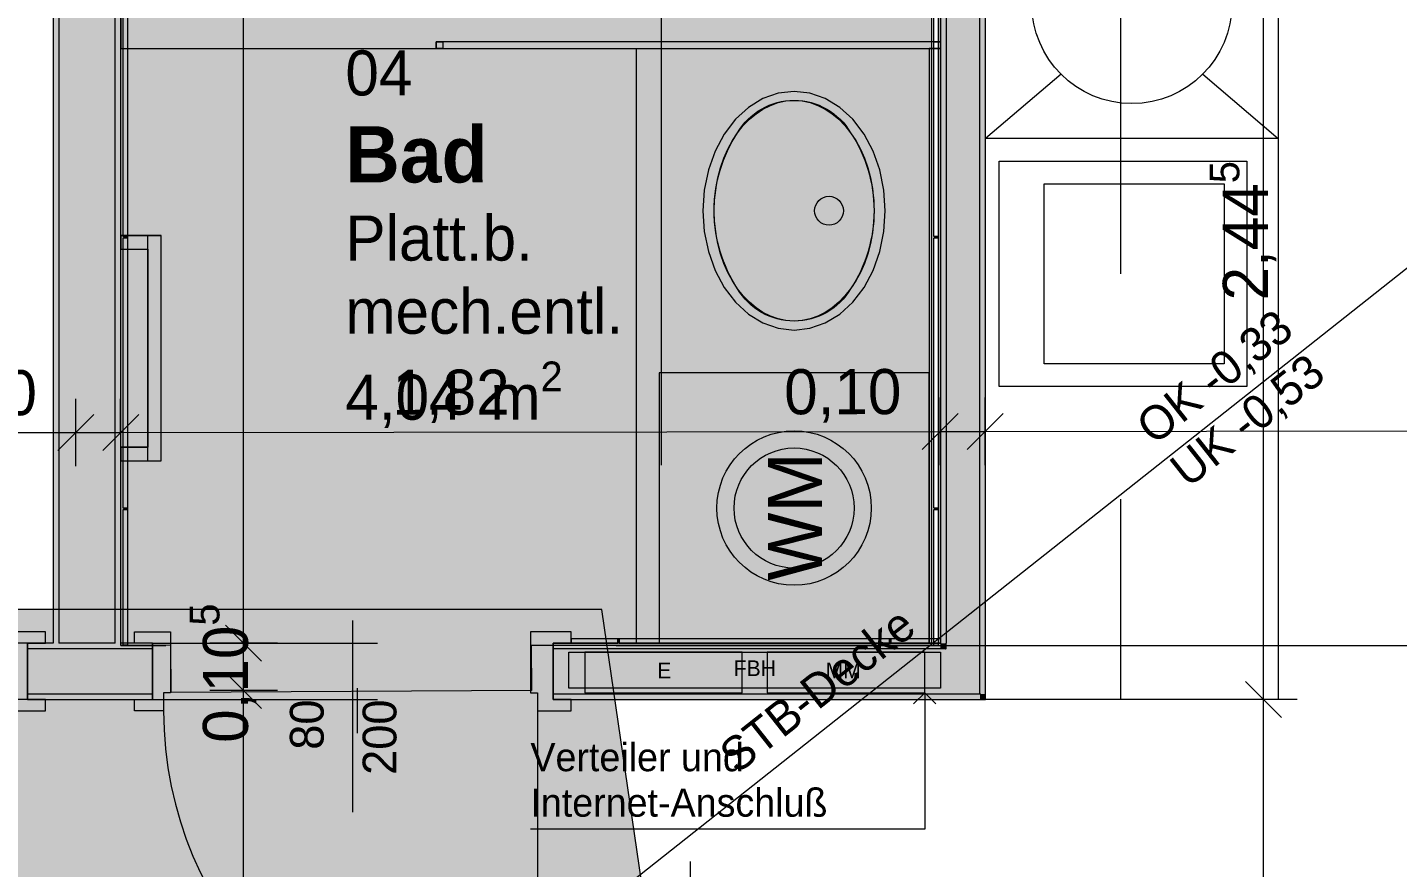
# Model space of a CAD drawing. Header units: metres. Extents: x -3.9 to 83, y -38 to 6.2.
# Drawn here: x 13.593 to 16.635, y -24.493 to -22.628 of the extents above; entities that cross this region are included whole.
import ezdxf

# ---------------------------------------------------------------- set-up
doc = ezdxf.new("R2010")
doc.units = ezdxf.units.M
doc.header["$MEASUREMENT"] = 0
for name, pattern in [('Achse', [0.004, 0.002, -0.001, 0, -0.001]), ('Punkt 1_1', [0.075, 0.025, -0.05]), ('Schnittlinie', [0.006, 0.003, -0.0015, 0, -0.0015]), ('Strichlinie eng', [0.002, 0.0015, -0.0005]), ('Untersicht', [0.001, 0.0005, -0.0005])]:
    doc.linetypes.add(name, pattern=pattern)
for name, color, linetype in [('0._EG PP_2_000 Achsraster', 7, 'Continuous'), ('0._EG PP_2_130 Wand Innen', 7, 'Continuous'), ('0._EG PP_2_210 Decke', 7, 'Continuous'), ('0._EG PP_2_530 Küche', 7, 'Continuous'), ('0._EG PP_2_540 Sanitäreinrichtung', 7, 'Continuous'), ('0._EG PP_2_550 Fliesen', 7, 'Continuous'), ('0._EG PP_2_620 Haustechnik Installation', 7, 'Continuous'), ('0._EG PP_2_630 Elektrische Installation', 7, 'Continuous'), ('0._EG PP_2_810 Raum', 7, 'Continuous'), ('0._EG PP_2_815 Raumbegrenzung', 7, 'Continuous'), ('0._EG PP_2_851 Marker Schnitt', 7, 'Continuous'), ('0._EG PP_2_945 Einreichplan Beschriftung', 7, 'Continuous'), ('0._EG PP_2_950 Polierplan Bemaßung', 7, 'Continuous')]:
    doc.layers.add(name, color=color, linetype=linetype)
doc.styles.add('ERSTELLTER_STIL_10', font='')
doc.styles.add('ERSTELLTER_STIL_2', font='')
doc.styles.add('ERSTELLTER_STIL_5', font='')
doc.styles.get('ERSTELLTER_STIL_10').set_extended_font_data('Eurostile', bold=True)
doc.styles.get('ERSTELLTER_STIL_2').set_extended_font_data('Eurostile')
doc.styles.get('ERSTELLTER_STIL_5').set_extended_font_data('Muli')
doc.linetypes.add('Grenze Bundesland', pattern='A,0,[3,415_260415_PP_VA_1_3 0 EG1.Shx,S=1.5873e-05,R=0,X=0,Y=0],-0.003,0', length=0.003)

msp = doc.modelspace()

# ---------------------------------------------------------------- hatches: boundary and pattern name
at = {"layer": '0._EG PP_2_130 Wand Innen', "linetype": 'Continuous', "lineweight": 13, "true_color": 0xfb02fe}
for points in [[(15.6325, -23.995), (15.6325, -21.675), (15.62, -21.675), (15.62, -23.995)], [(15.72, -24.1075), (15.72, -21.675), (15.7075, -21.675), (15.7075, -24.1044), (15.71, -24.1075)], [(13.65, -22.025), (13.65, -23.995), (13.6625, -23.995), (13.6625, -22.025)], [(13.7875, -22), (13.7875, -23.995), (13.8, -23.995), (13.8, -22)], [(13.5925, -23.995), (13.5925, -24.0075), (13.87, -24.0075), (13.87, -23.995)], [(14.76, -24.0075), (15.62, -24.0075), (15.62, -23.995), (14.76, -23.995)], [(15.62, -23.995), (15.63, -24.0075), (15.6325, -24.0075), (15.6325, -23.995)], [(15.63, -24.0075), (15.62, -23.995), (15.62, -24.0075)], [(13.5925, -24.1075), (13.5925, -24.12), (13.87, -24.12), (13.87, -24.1075)], [(14.76, -24.1075), (14.76, -24.12), (15.7075, -24.12), (15.7075, -24.1075)], [(15.7075, -24.1075), (15.71, -24.1075), (15.7075, -24.1044)], [(15.71, -24.1075), (15.7075, -24.1075), (15.7075, -24.12), (15.72, -24.12)], [(15.72, -24.1075), (15.71, -24.1075), (15.72, -24.12)]]:
    msp.add_hatch(color=6, dxfattribs=at).paths.add_polyline_path(points)
at = {"layer": '0._EG PP_2_130 Wand Innen', "linetype": 'Continuous', "lineweight": 13, "true_color": 0xffaa00}
for points in [[(15.7075, -24.0075), (15.7075, -21.675), (15.6325, -21.675), (15.6325, -24.0075)], [(13.725, -22), (13.6625, -22.0208), (13.6625, -23.995), (13.7875, -23.995), (13.7875, -22)], [(13.5925, -24.1075), (13.87, -24.1075), (13.87, -24.0075), (13.5925, -24.0075)], [(14.76, -24.1075), (15.6325, -24.1075), (15.6325, -24.0106), (15.63, -24.0075), (14.76, -24.0075)], [(15.63, -24.0075), (15.6325, -24.0106), (15.6325, -24.0075)], [(15.6325, -24.0075), (15.6325, -24.0106), (15.7075, -24.1044), (15.7075, -24.0075)], [(15.7075, -24.1044), (15.6325, -24.0106), (15.6325, -24.1075), (15.7075, -24.1075)]]:
    msp.add_hatch(color=40, dxfattribs=at).paths.add_polyline_path(points)
at = {"layer": '0._EG PP_2_130 Wand Innen', "linetype": 'Continuous', "lineweight": 0, "true_color": 0xffffff}
msp.add_hatch(color=7, dxfattribs=at).paths.add_polyline_path([(14.76, -23.995), (13.87, -23.995), (13.87, -24.12), (14.76, -24.12)])
at = {"layer": '0._EG PP_2_210 Decke', "linetype": 'Continuous', "lineweight": 0, "true_color": 0x060c00}
msp.add_hatch(color=98, dxfattribs=at).paths.add_polyline_path([(12.865, -23.92), (9.87, -23.92), (9.87, -26.27), (15.211, -26.27), (14.8684, -23.92)])
at = {"layer": '0._EG PP_2_550 Fliesen', "linetype": 'Continuous', "lineweight": 13, "true_color": 0xe6aba4}
msp.add_hatch(color=21, dxfattribs=at).paths.add_polyline_path([(13.8, -22.525), (13.8, -24), (13.9109, -23.9994), (13.9114, -24.1047), (14.7116, -24.1003), (14.7111, -24), (15.6, -24), (15.6, -22.525)])
at = {"layer": '0._EG PP_2_550 Fliesen', "linetype": 'Continuous', "lineweight": 0, "true_color": 0x3b3b3b}
for points in [[(13.807, -23.092), (13.807, -23.095), (13.815, -23.095), (13.815, -23.092)], [(15.607, -23.0925), (15.607, -23.0955), (15.615, -23.0955), (15.615, -23.0925)], [(13.807, -23.695), (13.807, -23.698), (13.815, -23.698), (13.815, -23.695)], [(15.607, -23.6955), (15.607, -23.6985), (15.615, -23.6985), (15.615, -23.6955)], [(14.9065, -23.993), (14.9065, -23.985), (14.9035, -23.985), (14.9035, -23.993)], [(15.5095, -23.993), (15.5095, -23.985), (15.5065, -23.985), (15.5065, -23.993)]]:
    msp.add_hatch(color=250, dxfattribs=at).paths.add_polyline_path(points)
at = {"layer": '0._EG PP_2_620 Haustechnik Installation', "linetype": 'Continuous', "lineweight": 0, "true_color": 0x3f0000}
msp.add_hatch(color=18, dxfattribs=at).paths.add_polyline_path([(14.795, -24.015), (14.795, -24.095), (15.62, -24.095), (15.62, -24.015)])
at = {"layer": '0._EG PP_2_630 Elektrische Installation', "linetype": 'Continuous', "lineweight": 0, "true_color": 0x3f1b00}
for points in [[(15.18, -24.105), (15.18, -24.015), (14.83, -24.015), (14.83, -24.105)], [(15.585, -24.105), (15.585, -24.015), (15.235, -24.015), (15.235, -24.105)]]:
    msp.add_hatch(color=28, dxfattribs=at).paths.add_polyline_path(points)

# ---------------------------------------------------------------- linework, layer by layer
at = {"layer": '0._EG PP_2_000 Achsraster', "color": 5, "linetype": 'Achse', "lineweight": 0, "ltscale": 1000}
for p, q in [((15, 3), (15, -36)), ((-1.5, -24), (21, -24))]:
    msp.add_line(p, q, dxfattribs=at)
at = {"layer": '0._EG PP_2_130 Wand Innen', "color": 7, "linetype": 'Continuous', "lineweight": 18, "ltscale": 1000}
for p, q in [((15.6325, -21.675), (15.6325, -23.995)), ((15.7075, -24.0075), (15.7075, -21.675)), ((13.6625, -22.025), (13.6625, -23.995)), ((13.7875, -23.995), (13.7875, -22)), ((13.5925, -23.995), (13.5925, -24.0075)), ((13.5925, -23.995), (13.5925, -24.0075)), ((13.5925, -23.995), (13.5925, -24.0075)), ((13.87, -23.995), (13.87, -24.0075)), ((13.87, -23.995), (13.87, -24.0075)), ((13.87, -23.995), (13.87, -24.0075)), ((14.76, -23.995), (14.76, -24.0075)), ((14.76, -23.995), (14.76, -24.0075)), ((14.76, -23.995), (14.76, -24.0075)), ((15.6325, -24.0075), (15.6325, -23.995)), ((15.6325, -24.0075), (15.6325, -23.995)), ((13.87, -24.0075), (13.5925, -24.0075)), ((13.5925, -24.0075), (13.5925, -24.1075)), ((13.5925, -24.0075), (13.5925, -24.1075)), ((13.5925, -24.0075), (13.5925, -24.1075)), ((13.87, -24.0075), (13.87, -24.1075)), ((13.87, -24.0075), (13.87, -24.1075)), ((13.87, -24.0075), (13.87, -24.1075)), ((15.63, -24.0075), (14.76, -24.0075)), ((14.76, -24.0075), (14.76, -24.1075)), ((14.76, -24.0075), (14.76, -24.1075)), ((14.76, -24.0075), (14.76, -24.1075)), ((15.6325, -24.0075), (15.63, -24.0075)), ((15.7075, -24.1044), (15.7075, -24.0075)), ((15.7075, -24.1044), (15.7075, -24.0075)), ((13.5925, -24.1075), (13.87, -24.1075)), ((13.5925, -24.1075), (13.5925, -24.12)), ((13.5925, -24.1075), (13.5925, -24.12)), ((13.5925, -24.1075), (13.5925, -24.12)), ((13.87, -24.1075), (13.87, -24.12)), ((13.87, -24.1075), (13.87, -24.12)), ((13.87, -24.1075), (13.87, -24.12)), ((14.76, -24.1075), (15.6325, -24.1075)), ((14.76, -24.1075), (14.76, -24.12)), ((14.76, -24.1075), (14.76, -24.12)), ((14.76, -24.1075), (14.76, -24.12)), ((15.6325, -24.1075), (15.7075, -24.1075)), ((15.7075, -24.1075), (15.7075, -24.1044)), ((15.7075, -24.1075), (15.7075, -24.1044))]:
    msp.add_line(p, q, dxfattribs=at)
at = {"layer": '0._EG PP_2_130 Wand Innen', "color": 8, "linetype": 'Continuous', "lineweight": 13, "ltscale": 1000}
for p, q in [((13.6325, -23.97), (13.5525, -23.97)), ((13.6325, -23.995), (13.6325, -23.97)), ((13.83, -23.995), (13.83, -23.97)), ((13.83, -23.97), (13.91, -23.97)), ((13.91, -23.97), (13.91, -24.105)), ((14.71, -23.97), (14.71, -24.105)), ((14.8, -23.97), (14.71, -23.97)), ((14.8, -23.995), (14.8, -23.97)), ((13.5925, -24.12), (13.5925, -23.995)), ((13.5925, -23.995), (13.6325, -23.995)), ((13.87, -23.995), (13.83, -23.995)), ((13.87, -24.12), (13.87, -23.995)), ((14.76, -24.12), (14.76, -23.995)), ((14.76, -23.995), (14.8, -23.995)), ((13.6325, -24.12), (13.5925, -24.12)), ((13.6325, -24.145), (13.6325, -24.12)), ((13.83, -24.145), (13.83, -24.12)), ((13.83, -24.12), (13.87, -24.12)), ((13.91, -24.105), (13.895, -24.105)), ((13.895, -24.105), (13.895, -24.145)), ((14.71, -24.105), (14.725, -24.105)), ((14.725, -24.105), (14.725, -24.145)), ((14.8, -24.12), (14.76, -24.12)), ((14.8, -24.145), (14.8, -24.12)), ((13.5675, -24.145), (13.6325, -24.145)), ((13.895, -24.145), (13.83, -24.145)), ((14.725, -24.145), (14.8, -24.145))]:
    msp.add_line(p, q, dxfattribs=at)
at = {"layer": '0._EG PP_2_130 Wand Innen', "color": 7, "linetype": 'Continuous', "lineweight": 13, "ltscale": 1000}
for p, q in [((14.315, -24.37), (14.315, -23.945)), ((14.725, -24.145), (14.725, -24.975))]:
    msp.add_line(p, q, dxfattribs=at)
at = {"layer": '0._EG PP_2_130 Wand Innen', "color": 8, "linetype": 'Untersicht', "lineweight": 13, "ltscale": 1000}
for p, q in [((13.5925, -23.995), (12.7025, -23.995)), ((13.87, -23.995), (14.76, -23.995)), ((13.5925, -24.12), (12.7025, -24.12)), ((13.87, -24.12), (14.76, -24.12))]:
    msp.add_line(p, q, dxfattribs=at)
at = {"layer": '0._EG PP_2_130 Wand Innen', "color": 7, "linetype": 'Continuous', "lineweight": 18, "ltscale": 1000, "flags": 128}
for points in [[(15.62, -21.675), (15.62, -23.995)], [(15.72, -24.1075), (15.72, -21.675)], [(13.65, -22.025), (13.65, -23.995)], [(13.8, -23.995), (13.8, -22)], [(13.65, -23.995), (13.5925, -23.995)], [(13.7875, -23.995), (13.6625, -23.995)], [(13.7875, -23.995), (13.6625, -23.995)], [(13.87, -23.995), (13.8, -23.995)], [(15.62, -23.995), (14.76, -23.995)], [(13.5925, -24.12), (13.87, -24.12)], [(14.76, -24.12), (15.72, -24.12)], [(15.72, -24.12), (15.72, -24.1075)]]:
    msp.add_lwpolyline(points, dxfattribs=at)
at = {"layer": '0._EG PP_2_130 Wand Innen', "color": 7, "linetype": 'Continuous', "lineweight": 13, "ltscale": 1000}
msp.add_arc((14.725, -24.145), 0.83, 180, 270, dxfattribs=at)
at = {"layer": '0._EG PP_2_210 Decke', "color": 7, "linetype": 'Continuous', "lineweight": 13, "ltscale": 1000, "true_color": 0xf4f4f4, "flags": 128}
msp.add_lwpolyline([(12.865, -23.92), (9.87, -23.92), (9.87, -26.27), (15.211, -26.27), (14.8684, -23.92)], close=True, dxfattribs=at)
at = {"layer": '0._EG PP_2_530 Küche', "color": 150, "linetype": 'Strichlinie eng', "lineweight": 13, "ltscale": 1000, "true_color": 0x0f7ffe}
for p, q in [((15.72, -24.12), (15.72, -21.675)), ((16.02, -21.675), (16.02, -24.12)), ((16.02, -24.12), (15.72, -24.12))]:
    msp.add_line(p, q, dxfattribs=at)
at = {"layer": '0._EG PP_2_530 Küche', "color": 150, "linetype": 'Continuous', "lineweight": 13, "ltscale": 1000, "true_color": 0x0f7ffe}
for p, q in [((15.8879, -22.7321), (15.72, -22.875)), ((16.2022, -22.7321), (16.37, -22.875)), ((15.85, -23.375), (15.85, -22.975)), ((15.85, -22.975), (16.25, -22.975)), ((16.25, -22.975), (16.25, -23.375)), ((16.25, -23.375), (15.85, -23.375))]:
    msp.add_line(p, q, dxfattribs=at)
at = {"layer": '0._EG PP_2_530 Küche', "color": 150, "linetype": 'Continuous', "lineweight": 13, "ltscale": 1000, "true_color": 0x0f7ffe, "flags": 128}
for points in [[(15.72, -24.12), (15.72, -21.675), (16.37, -21.675), (16.37, -24.12)], [(16.37, -22.275), (16.37, -22.875), (15.72, -22.875), (15.72, -22.275)], [(16.3, -22.925), (16.3, -23.425), (15.75, -23.425), (15.75, -22.925)]]:
    msp.add_lwpolyline(points, close=True, dxfattribs=at)
at = {"layer": '0._EG PP_2_530 Küche', "color": 150, "linetype": 'Continuous', "lineweight": 13, "ltscale": 1000, "true_color": 0x0f7ffe}
msp.add_circle((16.045, -22.575), 0.2222, dxfattribs=at)
at = {"layer": '0._EG PP_2_540 Sanitäreinrichtung', "color": 150, "linetype": 'Continuous', "lineweight": 13, "ltscale": 1000, "true_color": 0x0f7ffe}
for p, q in [((14.5, -22.66), (14.515, -22.66)), ((14.5, -22.675), (14.5, -22.66)), ((14.515, -22.66), (14.515, -22.675)), ((15.605, -22.66), (15.62, -22.66)), ((15.605, -22.675), (15.605, -22.66)), ((15.62, -22.66), (15.62, -22.675)), ((14.515, -22.675), (14.5, -22.675)), ((15.62, -22.675), (15.605, -22.675)), ((13.7997, -23.09), (13.8897, -23.09)), ((13.7997, -23.12), (13.7997, -23.09)), ((13.8597, -23.59), (13.8597, -23.09)), ((13.8897, -23.59), (13.8897, -23.09)), ((13.7997, -23.12), (13.8597, -23.12)), ((13.7997, -23.56), (13.8597, -23.56)), ((13.7997, -23.59), (13.7997, -23.56)), ((13.7997, -23.59), (13.8897, -23.59))]:
    msp.add_line(p, q, dxfattribs=at)
at = {"layer": '0._EG PP_2_540 Sanitäreinrichtung', "color": 150, "linetype": 'Continuous', "lineweight": 13, "ltscale": 1000, "true_color": 0x0f7ffe, "flags": 128}
for points in [[(13.8, -22.675), (15.62, -22.675), (15.62, -21.775), (13.8, -21.775)], [(14.5, -22.675), (14.515, -22.675), (15.605, -22.675), (15.62, -22.675), (15.62, -22.66), (15.605, -22.66), (14.515, -22.66), (14.5, -22.66)], [(14.945, -23.995), (14.945, -22.675), (15.595, -22.675), (15.595, -23.995)], [(15.62, -22.675), (15.595, -22.675), (15.595, -23.995), (15.62, -23.995)], [(13.7997, -23.59), (13.8897, -23.59), (13.8897, -23.09), (13.7997, -23.09), (13.7997, -23.12), (13.8597, -23.12), (13.8597, -23.56), (13.7997, -23.56)]]:
    msp.add_lwpolyline(points, close=True, dxfattribs=at)
at = {"layer": '0._EG PP_2_540 Sanitäreinrichtung', "color": 150, "linetype": 'Grenze Bundesland', "lineweight": 13, "ltscale": 1000, "true_color": 0x0f7ffe, "flags": 128}
msp.add_lwpolyline([(15.4975, -23.035), (15.4945, -22.989), (15.4853, -22.9444), (15.4704, -22.9025), (15.4502, -22.8647), (15.4252, -22.832), (15.3963, -22.8055), (15.3643, -22.786), (15.3302, -22.774), (15.295, -22.77), (15.2599, -22.774), (15.2258, -22.786), (15.1938, -22.8055), (15.1649, -22.832), (15.1399, -22.8647), (15.1197, -22.9025), (15.1047, -22.9444), (15.0956, -22.989), (15.0925, -23.035), (15.0956, -23.081), (15.1047, -23.1256), (15.1197, -23.1675), (15.1399, -23.2053), (15.1649, -23.238), (15.1938, -23.2645), (15.2258, -23.284), (15.2599, -23.296), (15.295, -23.3), (15.3302, -23.296), (15.3643, -23.284), (15.3963, -23.2645), (15.4252, -23.238), (15.4502, -23.2053), (15.4704, -23.1675), (15.4853, -23.1256), (15.4945, -23.081)], close=True, dxfattribs=at)
at = {"layer": '0._EG PP_2_540 Sanitäreinrichtung', "color": 150, "linetype": 'Continuous', "lineweight": 13, "ltscale": 1000, "true_color": 0x0f7ffe, "flags": 128}
msp.add_lwpolyline([(15.4725, -23.035, -0.146813), (15.4205, -23.2082, -0.265687), (15.295, -23.28, -0.265687), (15.1695, -23.2082, -0.146813), (15.1175, -23.035, -0.146813), (15.1695, -22.8618, -0.265687), (15.295, -22.79, -0.265687), (15.4205, -22.8618, -0.146813)], format="xyb", close=True, dxfattribs=at)
at = {"layer": '0._EG PP_2_540 Sanitäreinrichtung', "color": 150, "linetype": 'Punkt 1_1', "lineweight": 13, "ltscale": 1000, "true_color": 0x0f7ffe, "flags": 128}
msp.add_lwpolyline([(15.595, -23.395), (14.995, -23.395), (14.995, -23.995), (15.595, -23.995)], close=True, dxfattribs=at)
at = {"layer": '0._EG PP_2_540 Sanitäreinrichtung', "color": 150, "linetype": 'Continuous', "lineweight": 13, "ltscale": 1000, "true_color": 0x0f7ffe}
msp.add_circle((15.3725, -23.035), 0.032, dxfattribs=at)
at = {"layer": '0._EG PP_2_540 Sanitäreinrichtung', "color": 150, "linetype": 'Punkt 1_1', "lineweight": 13, "ltscale": 1000, "true_color": 0x0f7ffe}
for radius in [0.1714, 0.1333]:
    msp.add_circle((15.295, -23.695), radius, dxfattribs=at)
at = {"layer": '0._EG PP_2_540 Sanitäreinrichtung', "color": 150, "linetype": 'Continuous', "lineweight": 13, "ltscale": 1000, "true_color": 0x0f7ffe}
msp.add_ellipse((15.295, -23.035), major_axis=(0, 0.245), ratio=0.72449, dxfattribs=at)
at = {"layer": '0._EG PP_2_550 Fliesen', "color": 21, "linetype": 'Continuous', "lineweight": 13, "ltscale": 1000, "true_color": 0xe6aba4}
for p, q in [((13.807, -23.092), (13.807, -23.095)), ((13.815, -23.092), (13.807, -23.092)), ((13.815, -23.092), (13.815, -23.095)), ((15.607, -23.0925), (15.607, -23.0955)), ((15.615, -23.0925), (15.607, -23.0925)), ((15.615, -23.0925), (15.615, -23.0955)), ((13.815, -23.095), (13.807, -23.095)), ((15.615, -23.0955), (15.607, -23.0955)), ((13.807, -23.695), (13.807, -23.698)), ((13.815, -23.695), (13.807, -23.695)), ((13.815, -23.698), (13.807, -23.698)), ((13.815, -23.695), (13.815, -23.698)), ((15.607, -23.6955), (15.607, -23.6985)), ((15.615, -23.6955), (15.607, -23.6955)), ((15.615, -23.6985), (15.607, -23.6985)), ((15.615, -23.6955), (15.615, -23.6985)), ((14.9065, -23.985), (14.9035, -23.985)), ((14.9035, -23.985), (14.9035, -23.993)), ((14.9065, -23.993), (14.9035, -23.993)), ((14.9065, -23.985), (14.9065, -23.993)), ((15.5095, -23.985), (15.5065, -23.985)), ((15.5065, -23.985), (15.5065, -23.993)), ((15.5095, -23.993), (15.5065, -23.993)), ((15.5095, -23.985), (15.5095, -23.993))]:
    msp.add_line(p, q, dxfattribs=at)
at = {"layer": '0._EG PP_2_550 Fliesen', "color": 21, "linetype": 'Continuous', "lineweight": 13, "ltscale": 1000, "true_color": 0xe6aba4, "flags": 128}
for points in [[(13.805, -22.492), (13.815, -22.492), (13.815, -23.092), (13.805, -23.092)], [(15.605, -22.4925), (15.615, -22.4925), (15.615, -23.0925), (15.605, -23.0925)], [(13.805, -23.095), (13.815, -23.095), (13.815, -23.695), (13.805, -23.695)], [(15.605, -23.0955), (15.615, -23.0955), (15.615, -23.6955), (15.605, -23.6955)], [(13.805, -23.698), (13.815, -23.698), (13.815, -23.9995), (13.805, -23.9995)], [(15.605, -23.6985), (15.615, -23.6985), (15.615, -24), (15.605, -24)], [(14.9035, -23.995), (14.9035, -23.985), (14.8, -23.985), (14.8, -23.995)], [(15.5065, -23.995), (15.5065, -23.985), (14.9065, -23.985), (14.9065, -23.995)], [(15.62, -23.995), (15.62, -23.985), (15.5095, -23.985), (15.5095, -23.995)]]:
    msp.add_lwpolyline(points, close=True, dxfattribs=at)
at = {"layer": '0._EG PP_2_550 Fliesen', "color": 8, "linetype": 'Continuous', "lineweight": 13, "ltscale": 1000, "flags": 128}
msp.add_lwpolyline([(13.8, -22.525), (15.6, -22.525), (15.6, -24), (14.7111, -24), (14.7116, -24.1003), (13.9114, -24.1047), (13.9109, -23.9994), (13.8, -24)], close=True, dxfattribs=at)
at = {"layer": '0._EG PP_2_620 Haustechnik Installation', "color": 7, "linetype": 'Continuous', "lineweight": 13, "ltscale": 1000}
for p, q in [((14.795, -24.015), (15.62, -24.015)), ((14.795, -24.095), (14.795, -24.015)), ((15.62, -24.015), (15.62, -24.095)), ((15.62, -24.095), (14.795, -24.095))]:
    msp.add_line(p, q, dxfattribs=at)
at = {"layer": '0._EG PP_2_630 Elektrische Installation', "color": 7, "linetype": 'Continuous', "lineweight": 13, "ltscale": 1000, "flags": 128}
for points in [[(15.18, -24.105), (15.18, -24.015), (14.83, -24.015), (14.83, -24.105)], [(15.585, -24.105), (15.585, -24.015), (15.235, -24.015), (15.235, -24.105)]]:
    msp.add_lwpolyline(points, close=True, dxfattribs=at)
at = {"layer": '0._EG PP_2_815 Raumbegrenzung', "color": 8, "linetype": 'Untersicht', "lineweight": 13, "ltscale": 1000, "flags": 128}
msp.add_lwpolyline([(14.885, -25.75), (14.885, -25.775), (15.065, -25.775), (15.065, -24.12), (15.72, -24.12)], dxfattribs=at)
at = {"layer": '0._EG PP_2_851 Marker Schnitt', "color": 7, "linetype": 'Schnittlinie', "lineweight": 13, "ltscale": 1000}
msp.add_line((14.325, 4.805), (14.325, -35.645), dxfattribs=at)
at = {"layer": '0._EG PP_2_945 Einreichplan Beschriftung', "color": 92, "linetype": 'Continuous', "lineweight": 13, "ltscale": 1000}
for p, q in [((15.585, -24.105), (15.56, -24.13)), ((15.585, -24.105), (15.585, -24.4078)), ((15.585, -24.105), (15.61, -24.13)), ((15.3999, -24.4078), (14.7094, -24.4078)), ((15.585, -24.4078), (15.3999, -24.4078))]:
    msp.add_line(p, q, dxfattribs=at)
at = {"layer": '0._EG PP_2_950 Polierplan Bemaßung', "color": 76, "linetype": 'Continuous', "lineweight": 13, "ltscale": 1000, "true_color": 0x3f7f02}
msp.add_line((13.2326, -25.87), (18.7621, -21.495), dxfattribs=at)
at = {"layer": '0._EG PP_2_950 Polierplan Bemaßung', "color": 6, "linetype": 'Continuous', "lineweight": 13, "ltscale": 1000, "true_color": 0xfb02fe}
for p, q in [((14.0725, -23.995), (14.0725, -21.675)), ((16.3372, -24.12), (16.3372, -21.675)), ((13.7, -23.6023), (13.6999, -23.4523)), ((13.7997, -23.6022), (13.7995, -23.4522)), ((15.6195, -23.5999), (15.6193, -23.4499)), ((15.7194, -23.5998), (15.7192, -23.4498)), ((13.7399, -23.4873), (13.66, -23.5674)), ((13.8396, -23.4872), (13.7597, -23.5673)), ((15.6594, -23.4849), (15.5795, -23.565)), ((15.7592, -23.4848), (15.6793, -23.5649)), ((12.6449, -23.5287), (13.6999, -23.5273)), ((13.6999, -23.5273), (13.7996, -23.5272)), ((13.7996, -23.5272), (15.6194, -23.5249)), ((15.6194, -23.5249), (15.7193, -23.5248)), ((15.7193, -23.5248), (18.5737, -23.5213)), ((14.0325, -23.955), (14.1125, -24.035)), ((14.1475, -23.995), (13.9975, -23.995)), ((14.0725, -24.1), (14.0725, -23.995)), ((14.0325, -24.06), (14.1125, -24.14)), ((16.2972, -24.08), (16.3772, -24.16)), ((14.1475, -24.1), (13.9975, -24.1)), ((14.0725, -25.65), (14.0725, -24.1)), ((16.4122, -24.12), (16.2622, -24.12)), ((16.3372, -25.5), (16.3372, -24.12))]:
    msp.add_line(p, q, dxfattribs=at)

# ---------------------------------------------------------------- texts
at = {"layer": '0._EG PP_2_130 Wand Innen', "color": 7, "linetype": 'Continuous', "lineweight": 13, "char_height": 0.075, "attachment_point": 9, "rotation": 90, "style": 'ERSTELLTER_STIL_2'}
for s, insert in [('\\A1;{\\pqr;\\pt0;\\fEurostile|b0|i0|c0|p0;\\W1.000000;80}', (14.2514, -24.12)), ('\\A1;{\\pqr;\\pt0;\\fEurostile|b0|i0|c0|p0;\\W1.000000;200}', (14.413, -24.12))]:
    msp.add_mtext(s, dxfattribs=dict(at, insert=insert))
at = {"layer": '0._EG PP_2_540 Sanitäreinrichtung', "color": 150, "linetype": 'Continuous', "lineweight": 13, "true_color": 0x0f7ffe, "insert": (15.2967, -23.8564), "char_height": 0.12, "attachment_point": 4, "rotation": 90, "style": 'ERSTELLTER_STIL_5'}
msp.add_mtext('\\A1;{\\pql;\\fMuli|b0|i0|c0|p0;\\W1.000000;WM}', dxfattribs=at)
at = {"layer": '0._EG PP_2_620 Haustechnik Installation', "color": 7, "linetype": 'Continuous', "lineweight": 13, "insert": (15.161, -24.0506), "char_height": 0.035, "attachment_point": 4, "style": 'ERSTELLTER_STIL_2'}
msp.add_mtext('\\A1;{\\pql;\\fEurostile|b0|i0|c0|p0;\\W1.000000;FBH}', dxfattribs=at)
at = {"layer": '0._EG PP_2_630 Elektrische Installation', "color": 7, "linetype": 'Continuous', "lineweight": 13, "char_height": 0.035, "attachment_point": 4, "style": 'ERSTELLTER_STIL_2'}
for s, insert in [('\\A1;{\\pql;\\fEurostile|b0|i0|c0|p0;\\W1.000000;E}', (14.9913, -24.0556)), ('\\A1;{\\pql;\\fEurostile|b0|i0|c0|p0;\\W1.000000;MM}', (15.365, -24.0556))]:
    msp.add_mtext(s, dxfattribs=dict(at, insert=insert))
at = {"layer": '0._EG PP_2_810 Raum', "color": 7, "linetype": 'Continuous', "lineweight": 13, "attachment_point": 1}
for s, insert, char_height, style in [('\\A1;{\\pql;\\pt0;\\fEurostile|b0|i0|c0|p0;\\W1.000000;04}', (14.2986, -22.6791), 0.1, 'ERSTELLTER_STIL_2'), ('\\A1;{\\pql;\\pt0;\\fEurostile|b1|i0|c0|p0;\\W1.000000;Bad}', (14.2986, -22.8473), 0.125, 'ERSTELLTER_STIL_10'), ('\\A1;{\\pql;\\pt0;\\fEurostile|b0|i0|c0|p0;\\W1.000000;Platt.b.}', (14.2986, -23.0457), 0.1, 'ERSTELLTER_STIL_2'), ('\\A1;{\\pql;\\pt0;\\fEurostile|b0|i0|c0|p0;\\W1.000000;mech.entl.}', (14.2986, -23.2082), 0.1, 'ERSTELLTER_STIL_2'), ('\\A1;{\\pql;\\pt0,0.05;\\fEurostile|b0|i0|c0|p0;\\W1.000000;4,04\\fEurostile|b0|i0|c0|p0;\\W1.000000;\\A1{\\H.66x;\\S^  ;}\\fEurostile|b0|i0|c0|p0;\\W1.000000; m\\fEurostile|b0|i0|c0|p0;\\W1.000000;\\A1{\\H.66x;\\S2^  ;}}', (14.2986, -23.3697), 0.1, 'ERSTELLTER_STIL_2')]:
    msp.add_mtext(s, dxfattribs=dict(at, insert=insert, char_height=char_height, style=style))
at = {"layer": '0._EG PP_2_945 Einreichplan Beschriftung', "color": 92, "linetype": 'Continuous', "lineweight": 13, "insert": (14.7094, -24.3811), "char_height": 0.0625, "attachment_point": 7, "line_spacing_factor": 0.968754, "style": 'ERSTELLTER_STIL_2'}
msp.add_mtext('\\A1;{\\pql;\\fEurostile|b0|i0|c0|p0;\\W1.000000;Verteiler und\\P\\pql;\\fEurostile|b0|i0|c0|p0;\\W1.000000;Internet-Anschluß}', dxfattribs=at)
at = {"layer": '0._EG PP_2_950 Polierplan Bemaßung', "color": 6, "linetype": 'Continuous', "lineweight": 13, "true_color": 0xfb02fe, "char_height": 0.1, "attachment_point": 7, "rotation": 90, "style": 'ERSTELLTER_STIL_2'}
for s, insert in [('\\A1;{\\pql;\\fEurostile|b0|i0|c0|p0;\\W1.000000;2,44\\fEurostile|b0|i0|c0|p0;\\W1.000000;\\A1{\\H.66x;\\S5^  ;}}', (16.3761, -23.2342)), ('\\A1;{\\pql;\\fEurostile|b0|i0|c0|p0;\\W1.000000;0,10\\fEurostile|b0|i0|c0|p0;\\W1.000000;\\A1{\\H.66x;\\S5^  ;}}', (14.1114, -24.2163))]:
    msp.add_mtext(s, dxfattribs=dict(at, insert=insert))
at = {"layer": '0._EG PP_2_950 Polierplan Bemaßung', "color": 76, "linetype": 'Continuous', "lineweight": 13, "true_color": 0x3f7f02, "insert": (16.1152, -23.5839), "char_height": 0.075, "attachment_point": 4, "rotation": 38.3513, "line_spacing_factor": 0.968161, "style": 'ERSTELLTER_STIL_2'}
msp.add_mtext('\\A1;{\\pql;\\fEurostile|b0|i0|c0|p0;\\W1.000000;OK \\fEurostile|b0|i0|c0|p0;\\W1.000000;\\fEurostile|b0|i0|c0|p0;\\W1.000000;-0,33\\fEurostile|b0|i0|c0|p0;\\W1.000000;\\A1{\\H.66x;\\S^  ;}\\fEurostile|b0|i0|c0|p0;\\W1.000000;\\fEurostile|b0|i0|c0|p0;\\W1.000000;\\P\\pql;\\fEurostile|b0|i0|c0|p0;\\W1.000000;UK \\fEurostile|b0|i0|c0|p0;\\W1.000000;\\fEurostile|b0|i0|c0|p0;\\W1.000000;-0,53\\fEurostile|b0|i0|c0|p0;\\W1.000000;\\A1{\\H.66x;\\S^  ;}\\fEurostile|b0|i0|c0|p0;\\W1.000000;\\fEurostile|b0|i0|c0|p0;\\W1.000000;}', dxfattribs=at)
at = {"layer": '0._EG PP_2_950 Polierplan Bemaßung', "color": 6, "linetype": 'Continuous', "lineweight": 13, "true_color": 0xfb02fe, "char_height": 0.1, "width": 0.306373, "attachment_point": 7, "rotation": 0.0714, "style": 'ERSTELLTER_STIL_2'}
for s, insert in [('\\A1;{\\pql;\\fEurostile|b0|i0|c0|p0;\\W1.000000;0,10}', (13.3535, -23.5078)), ('\\A1;{\\pql;\\fEurostile|b0|i0|c0|p0;\\W1.000000;1,82}', (14.4031, -23.5065)), ('\\A1;{\\pql;\\fEurostile|b0|i0|c0|p0;\\W1.000000;0,10}', (15.273, -23.5054))]:
    msp.add_mtext(s, dxfattribs=dict(at, insert=insert))
at = {"layer": '0._EG PP_2_950 Polierplan Bemaßung', "color": 76, "linetype": 'Continuous', "lineweight": 13, "true_color": 0x3f7f02, "insert": (15.1976, -24.3238), "char_height": 0.075, "attachment_point": 4, "rotation": 38.3513, "style": 'ERSTELLTER_STIL_2'}
msp.add_mtext('\\A1;{\\pql;\\fEurostile|b0|i0|c0|p0;\\W1.000000;\\fEurostile|b0|i0|c0|p0;\\W1.000000;\\fEurostile|b0|i0|c0|p0;\\W1.000000;STB-Decke\\fEurostile|b0|i0|c0|p0;\\W1.000000;\\A1{\\H.66x;\\S^  ;}\\fEurostile|b0|i0|c0|p0;\\W1.000000;\\fEurostile|b0|i0|c0|p0;\\W1.000000;\\P\\pql;\\fEurostile|b0|i0|c0|p0;\\W1.000000;\\fEurostile|b0|i0|c0|p0;\\W1.000000;\\fEurostile|b0|i0|c0|p0;\\W1.000000;\\fEurostile|b0|i0|c0|p0;\\W1.000000;\\A1{\\H.66x;\\S^  ;}\\fEurostile|b0|i0|c0|p0;\\W1.000000;\\fEurostile|b0|i0|c0|p0;\\W1.000000;}', dxfattribs=at)

doc.saveas('drawing.dxf')
